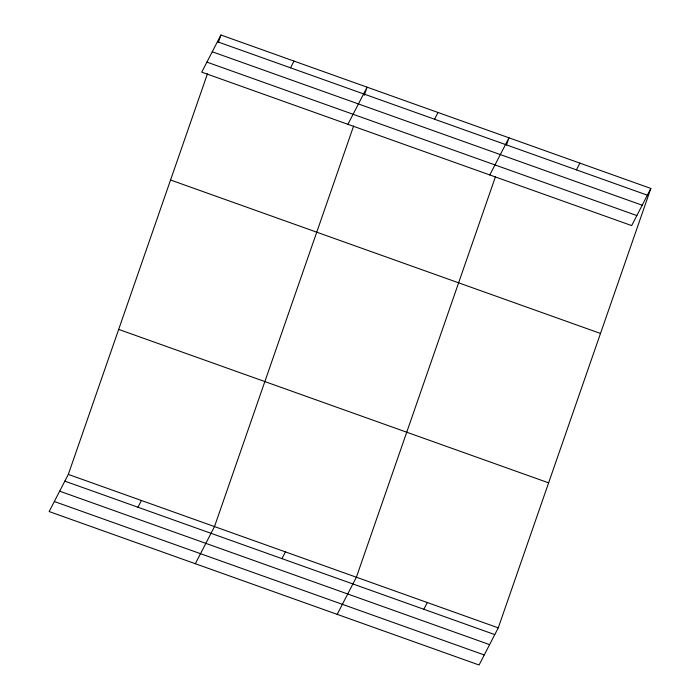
<?xml version="1.0" encoding="UTF-8"?>
<svg xmlns="http://www.w3.org/2000/svg" width="700" height="700" viewBox="0 0 700 700"><rect width="100%" height="100%" fill="white"/><g stroke="black" fill="none" stroke-linecap="round" stroke-linejoin="round"><path stroke-width="1.05" d="M650.851 188.449L631.68 225.593L201.74 72.144L220.92 35L650.851 188.449L498.26 627.856L479.08 665L49.149 511.551L68.32 474.407L207.436 73.806M218.435 42.149L220.92 35M353.623 125.974L214.498 526.584L195.326 563.727M364.254 95.34L367.098 87.168L347.918 124.32M495.495 176.61L356.379 577.22L337.207 614.364M506.494 144.961L508.97 137.812L489.799 174.956M290.526 67.821L294.009 61.084M137.935 507.229L141.409 500.491M434.551 119.227L438.034 112.49M281.96 558.635L285.442 551.898M576.433 169.864L579.915 163.126M423.841 609.271L427.315 602.534M217.438 41.738L647.369 195.186M212.258 51.774L642.197 205.222M206.92 62.108L636.86 215.556M170.564 180.005L600.495 333.454M118.676 329.402L548.616 482.851M68.32 474.407L498.26 627.856M64.846 481.145L494.778 634.594M59.666 491.181L489.597 644.63M54.329 501.515L484.26 654.964"/></g></svg>
